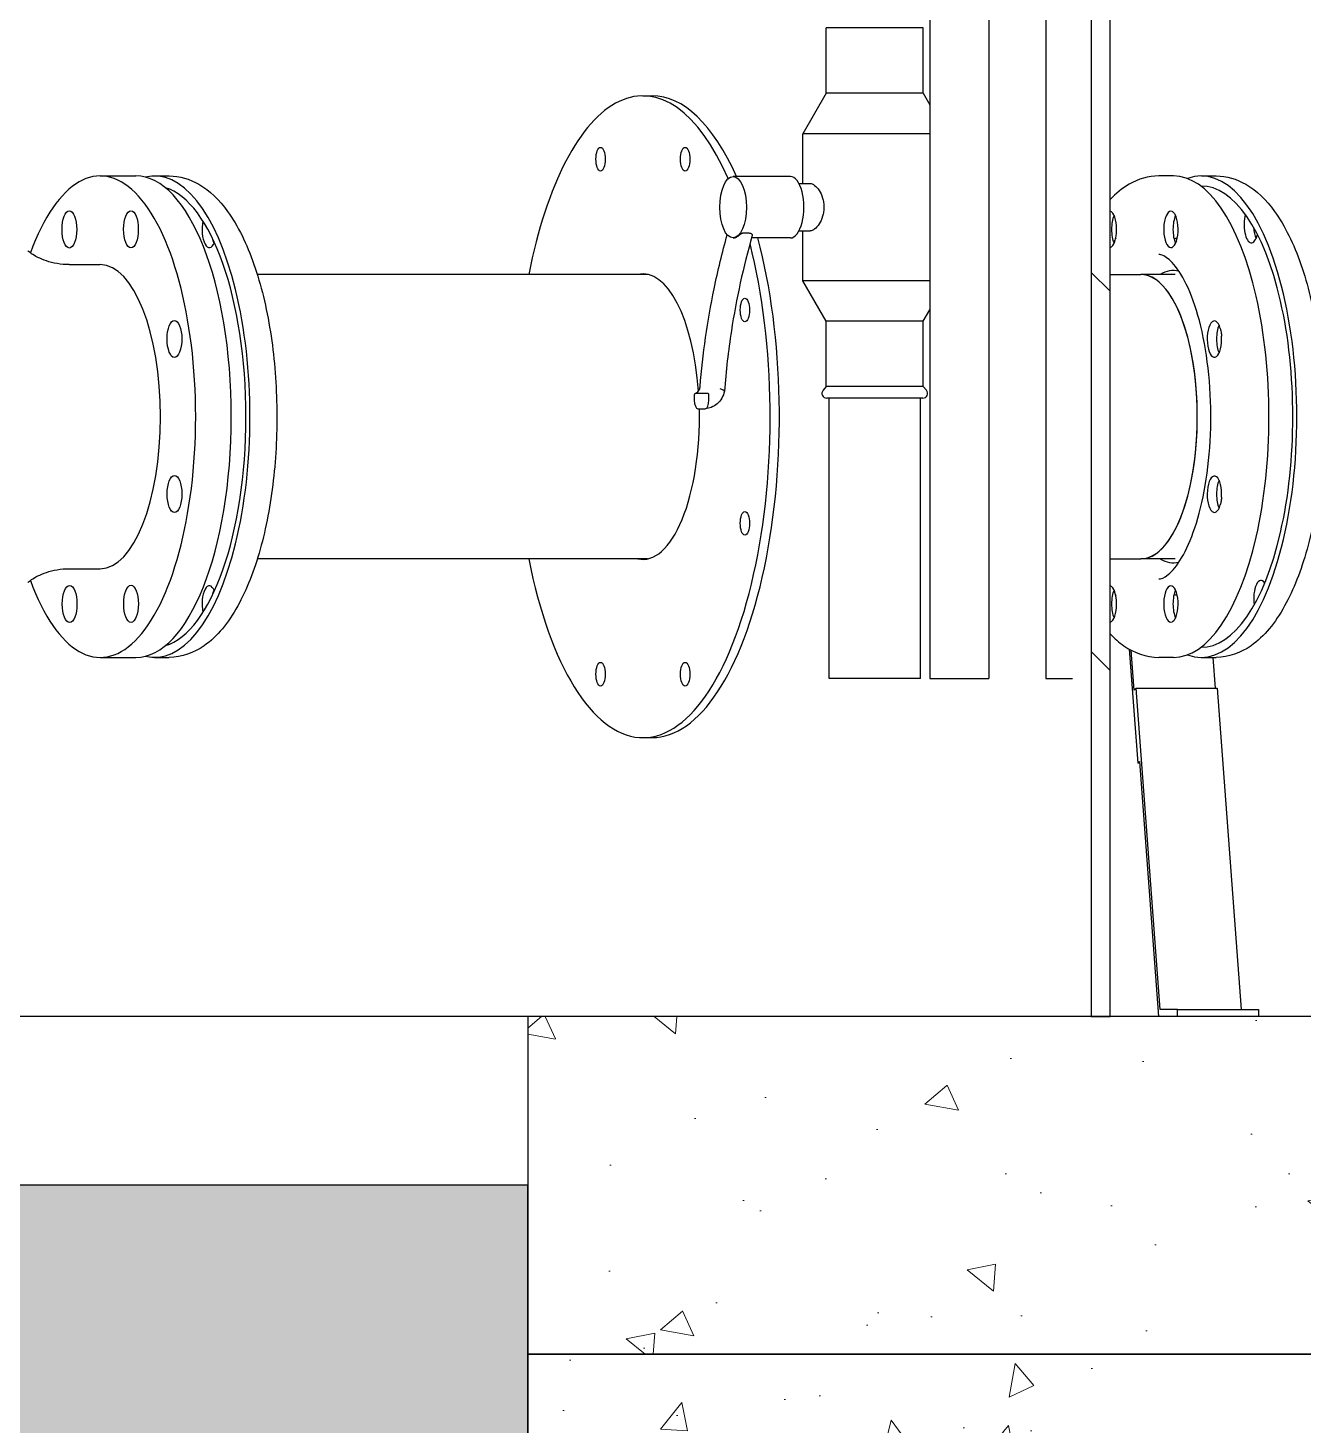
# Model space of a CAD drawing. Header units: millimetres. Extents: x 0 to 157650, y 0 to 89100.
# Drawn here: x 124085 to 126350, y 8704 to 11185 of the extents above; entities that cross this region are included whole.
import ezdxf

# ---------------------------------------------------------------- set-up
doc = ezdxf.new("R2010")
doc.units = ezdxf.units.MM
doc.header["$LTSCALE"] = 150
doc.layers.add('Hatch', color=7, linetype='Continuous', lineweight=18)
doc.layers.add('Visible', color=7, linetype='Continuous', lineweight=25)

msp = doc.modelspace()

# ---------------------------------------------------------------- hatches: boundary and pattern name
at = {"layer": 'Hatch'}
h = msp.add_hatch(dxfattribs=at)
h.set_pattern_fill('ANSI31', color=256, scale=3810, angle=90.0002, style=0)
h.set_pattern_definition([(135.0002, (0, 0), (-336.7584, -336.7608), [])])
h.paths.add_polyline_path([(125974.2, 22335.9), (125974.2, 21430), (125974.2, 21130), (125974.2, 9430), (126007.7, 9430), (126007.7, 22335.9)])
h = msp.add_hatch(dxfattribs=at)
h.set_pattern_fill('AR-CONC', color=256, scale=80.749152, angle=120.0002, style=0)
h.set_pattern_definition([(170.00018, (0, 0), (-245.7093, 526.921), [60.5619, -666.1805]), (115.0002, (0, 0), (-469.9926, -400.7258), [48.4495, -532.9444]), (220.4516, (-20.5, 43.9), (-715.702, 126.1953), [51.4697, -566.1663]), (166.1844, (-139.86, -80.75), (-315.1477, 813.1573), [90.843, -999.271]), (216.6358, (-166.1, -13), (-1058.5757, 260.317), [77.2045, -849.25]), (111.1843, (-139.9, -80.75), (-1058.576, 260.317), [72.674, -799.4166]), (141.00018, (-145.27, 9.37), (40.5542, 579.9778), [60.5619, -666.1805]), (86.0002, (-145.3, 9.37), (-605.3405, -122.6257), [48.4495, -532.9444]), (191.4516, (-141.9, 57.7), (-564.7863, 457.352), [51.4697, -566.1663]), (157.50018, (0, 0), (-237.7045, -125.90172), [0, -526.4845, 0, -541.0193, 0, -534.9631]), (127.50018, (0, 0), (-382.0286, 24.72345), [0, -308.4618, 0, -514.3721, 0, -203.8916]), (87.50018, (90.04, -155.95), (-199.7569, 382.4122), [0, -201.8729, 0, -629.8434, 0, -835.7537]), (77.50018, (130.4, -225.88), (-305.4643, 367.409), [0, -262.4347, 0, -418.2806, 0, -593.5063])])
h.paths.add_polyline_path([(128777, 9430), (128777, 8830), (124973, 8830), (124973, 9130), (124973, 9430), (125974.2, 9430), (126007.7, 9430)])
h = msp.add_hatch(dxfattribs=at)
h.set_pattern_fill('AR-CONC', color=256, scale=80.749152, angle=45, style=0)
h.set_pattern_definition([(95, (0, 0), (445.3736, 373.7128), [60.562, -666.1805]), (40, (0, 0), (-508.7133, 350.264), [48.4495, -532.9444]), (145.45144, (37.1, 31.14), (-63.3398, 723.977), [51.4697, -566.1663]), (91.1842, (-114.2, 114.2), (703.885, 514.8677), [90.843, -999.271]), (141.6356, (-55.5, 157.1), (-22.529, 1089.881), [77.2045, -849.25]), (36.1842, (-114.2, 114.2), (-22.529, 1089.881), [72.674, -799.4166]), (66, (-28.55, 142.75), (570.712, 110.9352), [60.562, -666.1805]), (11, (-28.55, 142.75), (-275.1193, 552.977), [48.4495, -532.9444]), (116.45144, (19, 152), (295.5927, 663.9122), [51.4697, -566.1663]), (82.5, (0, 0), (-183.13357, 197.0197), [0, -526.4845, 0, -541.0193, 0, -534.9631]), (52.5, (0, 0), (-74.9941, 375.41044), [0, -308.4618, 0, -514.3721, 0, -203.8916]), (12.5, (-127.33, -127.33), (317.68184, 291.92495), [0, -201.8729, 0, -629.8434, 0, -835.7537]), (2.5, (-184.43, -184.43), (275.831, 390.1474), [0, -262.4347, 0, -418.2806, 0, -593.5063])])
h.paths.add_polyline_path([(115730.4, 9130), (115730.4, 9280), (115430.4, 9280), (115430.4, 5830), (110030.4, 5830), (110030.4, 9280), (109730.4, 9280), (109730.4, 9130), (100487.7, 9130), (100487.7, 8830), (100487.7, 8530), (109730.4, 8530), (109730.4, 5530), (115730.4, 5530), (115730.4, 8530), (124973, 8530), (124973, 8830), (124973, 9130)])
h = msp.add_hatch(dxfattribs=at)
h.set_pattern_fill('AR-CONC', color=256, scale=80.749152, angle=30, style=0)
h.set_pattern_definition([(80.00002, (0, 0), (526.9217, 245.7079), [60.5619, -666.1805]), (25, (0, 0), (-400.7245, 469.9937), [48.4495, -532.9444]), (130.45147, (43.9, 20.5), (126.1972, 715.7016), [51.4697, -566.1663]), (76.1842, (-80.75, 139.86), (813.158, 315.1455), [90.843, -999.271]), (126.63566, (-13, 166.1), (260.32, 1058.575), [77.2045, -849.25]), (21.1842, (-80.75, 139.9), (260.32, 1058.575), [72.674, -799.4166]), (51.00002, (9.37, 145.27), (579.9777, -40.5558), [60.5619, -666.1805]), (356, (9.37, 145.3), (-122.624, 605.3408), [48.4495, -532.9444]), (101.45147, (57.7, 141.9), (457.3536, 564.785), [51.4697, -566.1663]), (67.50002, (0, 0), (-125.9011, 237.70483), [0, -526.4845, 0, -541.0193, 0, -534.9631]), (37.50002, (0, 0), (24.7245, 382.02855), [0, -308.4618, 0, -514.3721, 0, -203.8916]), (357.50002, (-155.95, -90.04), (382.41275, 199.7559), [0, -201.8729, 0, -629.8434, 0, -835.7537]), (347.50002, (-225.88, -130.4), (367.4098, 305.4633), [0, -262.4347, 0, -418.2806, 0, -593.5063])])
h.paths.add_polyline_path([(128777, 8830), (128777, 8230), (124973, 8230), (124973, 8530), (124973, 8830)])

# ---------------------------------------------------------------- linework, layer by layer
at = {"layer": 'Visible', "color": 9, "true_color": 0xc0c0c0}
for p, q in [((125974.2, 22335.9), (125974.2, 9430)), ((126007.7, 9430), (126007.7, 22335.9)), ((125893.2, 20620), (125893.2, 10030)), ((125687.3, 20281), (125687.3, 10030)), ((125792.3, 20281), (125792.3, 10030)), ((125675.6, 11185.4), (125503.4, 11185.4)), ((125503.4, 11069.3), (125503.4, 11185.4)), ((125675.6, 11069.3), (125675.6, 11185.4)), ((125503.4, 11069.3), (125462, 10997.5)), ((125675.6, 11069.3), (125503.4, 11069.3)), ((125675.6, 11069.3), (125687.3, 11049)), ((125177.6, 11065), (125194.1, 11065)), ((125687.3, 10997.5), (125462, 10997.5)), ((125462, 10909), (125462, 10997.5)), ((124213.7, 10922.5), (124277, 10922.5)), ((124310.1, 10922.5), (124336.2, 10922.5)), ((125439.8, 10921.6), (125337.9, 10921.6)), ((126120.2, 10922.5), (126094, 10922.5)), ((126169.8, 10922.5), (126195.9, 10922.5)), ((125454.9, 10909), (125474.6, 10909)), ((125356.2, 10821.4), (125364.5, 10821.4)), ((125454.9, 10825), (125474.6, 10825)), ((125462, 10736.5), (125462, 10825)), ((125439.8, 10812.4), (125370.7, 10812.4)), ((124158.6, 10765), (124213.7, 10765)), ((125185.9, 10747.5), (124492.7, 10747.5)), ((126007.7, 10747.5), (126062.4, 10747.5)), ((126123, 10747.5), (126062.4, 10747.5)), ((125687.3, 10736.5), (125462, 10736.5)), ((125503.4, 10664.8), (125462, 10736.5)), ((125675.6, 10664.8), (125687.3, 10685)), ((125675.6, 10664.8), (125503.4, 10664.8)), ((125503.4, 10548.7), (125503.4, 10664.8)), ((125675.6, 10548.7), (125675.6, 10664.8)), ((125503.4, 10548.7), (125497.7, 10541.8)), ((125675.6, 10548.7), (125503.4, 10548.7)), ((125675.6, 10548.7), (125681.4, 10541.8)), ((125268.9, 10533.1), (125268.9, 10524.1)), ((125293.6, 10536.1), (125270.2, 10536.1)), ((125294.9, 10524.1), (125294.9, 10533.1)), ((125674.9, 10528), (125504.1, 10528)), ((125508.5, 10030), (125508.5, 10528)), ((125670.5, 10030), (125670.5, 10528)), ((125275.4, 10509.1), (125288.4, 10509.1)), ((124158.6, 10225), (124213.7, 10225)), ((125185.9, 10242.6), (124492.7, 10242.6)), ((126007.7, 10242.6), (126062.4, 10242.6)), ((126123, 10242.6), (126062.4, 10242.6)), ((126041.4, 10082.2), (126056.7, 9879.4)), ((126050.4, 10009.6), (126045.1, 10080.2)), ((124213.7, 10067.5), (124277, 10067.5)), ((124310.1, 10067.5), (124336.2, 10067.5)), ((126120.2, 10067.5), (126094, 10067.5)), ((126169.8, 10067.5), (126195.9, 10067.5)), ((126190, 10067.5), (126194.1, 10012.7)), ((125670.5, 10030), (125508.5, 10030)), ((125687.3, 10030), (125792.3, 10030)), ((125893.2, 10030), (125940.9, 10030)), ((126053.6, 10012.7), (126050.4, 10009.6)), ((126096.4, 9442), (126053.6, 10012.7)), ((126053.6, 10012.7), (126197.6, 10012.7)), ((126197.6, 10012.7), (126240.4, 9442)), ((125177.6, 9925), (125194.1, 9925)), ((126056.7, 9879.4), (126059.9, 9882.5)), ((126060.1, 9879.4), (126056.7, 9879.4)), ((126059.9, 9882.5), (126093.8, 9430)), ((124973, 9430), (121355.4, 9430)), ((128777, 9430), (124973, 9430)), ((124973, 9430), (124973, 8830)), ((125974.2, 9430), (126007.7, 9430)), ((126127.4, 9442), (126096.4, 9442)), ((126127.4, 9430), (126127.4, 9442)), ((126127.4, 9442), (126271.4, 9442)), ((126271.4, 9442), (126271.4, 9430)), ((124973, 9130), (115730.4, 9130)), ((124973, 8530), (124973, 9130)), ((124973, 8830), (128777, 8830)), ((128777, 8830), (124973, 8830)), ((124973, 8830), (124973, 8230))]:
    msp.add_line(p, q, dxfattribs=at)
for centre, start, end in [((125504.1, 10536.4), 140, 270), ((125674.9, 10536.4), 270, 40)]:
    msp.add_arc(centre, 8.4, start, end, dxfattribs=at)
for centre, major_axis, ratio, start_param, end_param in [((125177.6, 10495), (0, 570), 0.39652, 5.548054, 7.395157), ((125194.1, 10495), (0, 570), 0.39652, 5.558067, 6.283185), ((124213.7, 10495), (0, 427.5), 0.39652, 2.319591, 7.105187), ((125119, 10952.3), (0, -21), 0.39652, 4.587658, 4.83712), ((125269.2, 10952.3), (0, -21), 0.39652, 4.587658, 4.83712), ((126169.8, 10495), (0, 427.5), 0.39652, 2.994843, 6.429935), ((124277, 10495), (0, 427.5), 0.39652, 3.141593, 6.283185), ((124310.1, 10495), (0, 427.5), 0.39652, 3.043955, 6.380823), ((125439.8, 10867), (0, -54.6), 0.433714, 0, 3.141593), ((126120.2, 10495), (0, -427.5), 0.39652, 0, 3.141593), ((124310.1, 10495), (0, 409.5), 0.39652, 3.260818, 6.16396), ((126169.8, 10495), (0, 409.5), 0.39652, 3.136082, 6.288696), ((126006.4, 10827.6), (0, 32.3), 0.39652, 3.243523, 6.181255), ((126022.9, 10827.6), (0, -32.3), 0.39652, 3.844062, 5.580716), ((126115.6, 10827.6), (0, -32.3), 0.39652, 2.974382, 8.806591), ((126132.1, 10827.6), (0, -32.3), 0.39652, 3.844062, 5.580716), ((126258.4, 10835.8), (0, -32.2), 0.39652, 4.112951, 7.292111), ((124407.4, 10827.6), (0, -32.3), 0.39652, 4.234979, 7.059967), ((126275, 10835.8), (0, -32.2), 0.39652, 4.845667, 5.580716), ((124423.9, 10827.6), (0, -32.3), 0.39652, 5.198494, 5.580716), ((125177.6, 10495), (0, -570), 0.39652, 5.171214, 8.423808), ((125194.1, 10495), (0, -570), 0.39652, 0, 2.161375), ((126120.2, 10495), (0, -409.5), 0.39652, 3.825027, 3.855153), ((126136.7, 10495), (0, 318), 0.39652, 0.078704, 0.122869), ((124213.7, 10495), (0, 270), 0.39652, 3.141593, 6.283185), ((125177.6, 10495), (0, 253.5), 0.39652, 4.892785, 6.374233), ((125194.1, 10495), (0, 253.5), 0.39652, 0.08229, 0.091048), ((125185.9, 10495), (0, 252.5), 0.39652, 6.273958, 6.283185), ((126062.4, 10495), (0, 252.5), 0.39652, 3.141593, 6.283185), ((126062.4, 10495), (0, -252.5), 0.39652, 0, 3.141593), ((126120.2, 10495), (0, 259.5), 0.39652, 6.189254, 6.516816), ((125375.5, 10684.4), (0, -21), 0.39652, 4.587658, 4.83712), ((126192.9, 10632.8), (0, -32.3), 0.39652, 2.188984, 8.021193), ((126209.4, 10632.8), (0, -32.3), 0.39652, 3.844062, 5.580716), ((125270.2, 10533.1), (0, 3), 0.433714, 0, 1.570796), ((125275.4, 10524.1), (0, -15), 0.433714, 4.712389, 6.283185), ((125288.4, 10524.1), (0, -15), 0.433714, 0, 1.570796), ((125293.6, 10533.1), (0, 3), 0.433714, 4.712389, 6.283185), ((125308.1, 10544.4), (14.4, -4.2), 0.133371, 0.009433, 1.141293), ((125177.6, 10495), (0, -253.5), 0.39652, 6.192137, 7.909632), ((126192.9, 10357.3), (0, -32.3), 0.39652, 1.403585, 7.235794), ((126209.4, 10357.3), (0, -32.3), 0.39652, 3.844062, 5.580716), ((125375.5, 10305.6), (0, -21), 0.39652, 4.587658, 4.83712), ((125194.1, 10495), (0, -253.5), 0.39652, 6.192137, 6.200896), ((125185.9, 10495), (0, -252.5), 0.39652, 0, 0.009227), ((126120.2, 10495), (0, -259.5), 0.39652, 6.049555, 6.377117), ((124407.4, 10162.4), (0, 32.3), 0.39652, 5.506403, 8.331391), ((126115.6, 10162.4), (0, -32.3), 0.39652, 0.618187, 6.450396), ((126275.5, 10172), (0, 32.2), 0.39652, 5.733378, 8.213319), ((124423.9, 10162.4), (0, -32.3), 0.39652, 3.844062, 4.226284), ((126006.4, 10162.4), (0, 32.3), 0.39652, 3.243523, 6.181255), ((126022.9, 10162.4), (0, -32.3), 0.39652, 3.844062, 5.580716), ((126120.2, 10495), (0, -409.5), 0.39652, 5.569625, 5.599751), ((126132.1, 10162.4), (0, -32.3), 0.39652, 3.844062, 5.580716), ((126136.7, 10495), (0, -318), 0.39652, 6.160317, 6.204481), ((125119, 10037.7), (0, -21), 0.39652, 4.587658, 4.83712), ((125269.2, 10037.7), (0, -21), 0.39652, 4.587658, 4.83712)]:
    msp.add_ellipse(centre, major_axis=major_axis, ratio=ratio, start_param=start_param, end_param=end_param, dxfattribs=at)
for centre, major_axis, ratio in [((125102.5, 10952.3), (0, -21), 0.39652), ((125252.7, 10952.3), (0, -21), 0.39652), ((125337.9, 10867), (0, 54.6), 0.433714), ((124158.9, 10827.5), (0, -33), 0.39652), ((124268.2, 10827.8), (0, -33), 0.39652), ((125358.9, 10684.4), (0, -21), 0.39652), ((124345.5, 10633.1), (0, -33), 0.39652), ((124345.6, 10357.6), (0, 33), 0.39652), ((125358.9, 10305.6), (0, 21), 0.39652), ((124159.2, 10162.3), (0, 33), 0.39652), ((124268.4, 10162.6), (0, 33), 0.39652), ((125102.5, 10037.7), (0, 21), 0.39652), ((125252.7, 10037.7), (0, 21), 0.39652)]:
    msp.add_ellipse(centre, major_axis=major_axis, ratio=ratio, dxfattribs=at)
for points, knots in [([(124336.2, 10922.5), (124354.7, 10922.5), (124372.8, 10917.1), (124408.5, 10896.5), (124425.2, 10879.9), (124458.5, 10833.8), (124474, 10802), (124499.3, 10729.5), (124509.1, 10689), (124522.6, 10603.8), (124526.4, 10559.2), (124528.1, 10469.7), (124526, 10424.8), (124516.1, 10338.7), (124508.3, 10297.4), (124487.2, 10221.7), (124473.8, 10187.6), (124441.3, 10129), (124421.9, 10104.7), (124379.9, 10075.4), (124358.3, 10067.5), (124336.2, 10067.5)], [4.712389, 4.712389, 4.712389, 4.712389, 4.93702, 4.93702, 5.213515, 5.213515, 5.561826, 5.561826, 5.903239, 5.903239, 6.235715, 6.235715, 6.565503, 6.565503, 6.896705, 6.896705, 7.234437, 7.234437, 7.584312, 7.584312, 7.853982, 7.853982, 7.853982, 7.853982]), ([(126094, 10922.5), (126075.6, 10922.5), (126057.5, 10917.1), (126029.1, 10900.8), (126017.9, 10891.5), (126007.7, 10880.6)], [6.2831853, 6.2831853, 6.2831853, 6.2831853, 6.5078159, 6.5078159, 6.6812898, 6.6812898, 6.6812898, 6.6812898]), ([(126195.9, 10922.5), (126214.4, 10922.5), (126232.5, 10917.1), (126268.2, 10896.5), (126284.9, 10879.9), (126318.2, 10833.8), (126333.7, 10802), (126359, 10729.5), (126368.8, 10689), (126382.3, 10603.8), (126386.1, 10559.2), (126387.8, 10469.7), (126385.7, 10424.8), (126375.8, 10338.7), (126368, 10297.4), (126346.9, 10221.7), (126333.5, 10187.6), (126301, 10129), (126281.6, 10104.7), (126239.6, 10075.4), (126218, 10067.5), (126195.9, 10067.5)], [0.064761, 0.064761, 0.064761, 0.064761, 0.289392, 0.289392, 0.565888, 0.565888, 0.914198, 0.914198, 1.255611, 1.255611, 1.588087, 1.588087, 1.917875, 1.917875, 2.249077, 2.249077, 2.586809, 2.586809, 2.936684, 2.936684, 3.206354, 3.206354, 3.206354, 3.206354]), ([(125474.6, 10909), (125475.8, 10909), (125477.1, 10908.8), (125479.7, 10907.7), (125481.1, 10906.9), (125485.4, 10903.6), (125488.3, 10900.4), (125493.1, 10893), (125495.3, 10888.3), (125497.7, 10880.6), (125498.3, 10877.9), (125499.1, 10872.4), (125499.3, 10869.7), (125499.3, 10864.4), (125499.1, 10861.6), (125498.3, 10856.2), (125497.7, 10853.5), (125495.3, 10845.7), (125493.1, 10841), (125488.3, 10833.6), (125485.4, 10830.4), (125481.1, 10827.2), (125479.7, 10826.3), (125477.1, 10825.3), (125475.8, 10825), (125474.6, 10825)], [2.126722, 2.126722, 2.126722, 2.126722, 2.392504, 2.392504, 2.658285, 2.658285, 3.189849, 3.189849, 3.721647, 3.721647, 3.987546, 3.987546, 4.253444, 4.253444, 4.519343, 4.519343, 4.785242, 4.785242, 5.31704, 5.31704, 5.848603, 5.848603, 6.114385, 6.114385, 6.380167, 6.380167, 6.380167, 6.380167]), ([(126117.7, 10859.4), (126118.1, 10859.3), (126118.5, 10859.1), (126119.9, 10858.1), (126120.9, 10857.1), (126122.3, 10855.2), (126122.7, 10854.5), (126123, 10853.9)], [-2.1952792, -2.1952792, -2.1952792, -2.1952792, -2.0993492, -2.0993492, -1.8229843, -1.8229843, -1.7097702, -1.7097702, -1.7097702, -1.7097702]), ([(125279.3, 10548), (125284, 10606.5), (125292.3, 10664.8), (125310.8, 10754.4), (125318.6, 10786.4), (125327.4, 10818)], [0.000009, 0.000009, 0.000009, 0.000009, 5.875943, 5.875943, 9.187072, 9.187072, 9.187072, 9.187072]), ([(125337.9, 10812.4), (125339.4, 10812.4), (125341, 10812.7), (125344.4, 10814.1), (125346.2, 10815.1), (125349.2, 10817.4), (125350.4, 10818.4), (125351.6, 10819.6)], [5.655937, 5.655937, 5.655937, 5.655937, 5.997505, 5.997505, 6.339073, 6.339073, 6.5599731, 6.5599731, 6.5599731, 6.5599731]), ([(125351.6, 10819.6), (125351.8, 10819.8), (125352.2, 10820.1), (125353.1, 10820.6), (125353.6, 10820.8), (125354.5, 10821.1), (125354.8, 10821.2), (125355.5, 10821.4), (125355.9, 10821.4), (125356.2, 10821.4)], [0, 0, 0, 0, 0.0524811, 0.0524811, 0.110641, 0.110641, 0.1477532, 0.1477532, 0.1823748, 0.1823748, 0.1823748, 0.1823748]), ([(125364.5, 10821.4), (125365.4, 10821.4), (125366.4, 10821.3), (125368.4, 10821), (125369.4, 10820.6), (125371, 10819.6), (125371.5, 10819), (125372, 10817.8), (125372, 10817.3), (125371.9, 10816.8)], [0, 0, 0, 0, 0.108356, 0.108356, 0.264365, 0.264365, 0.4304934, 0.4304934, 0.5669139, 0.5669139, 0.5669139, 0.5669139]), ([(125371.9, 10816.8), (125356.1, 10761.4), (125343.6, 10704.6), (125329.3, 10611.9), (125325.2, 10576.1), (125322.5, 10540.3)], [0, 0, 0, 0, 5.813387, 5.813387, 9.411387, 9.411387, 9.411387, 9.411387]), ([(124158.6, 10765), (124151.3, 10765), (124144, 10765.6), (124130.3, 10767.9), (124123.8, 10769.6), (124112.2, 10773.5), (124107.1, 10775.7), (124098.3, 10780.2), (124094.7, 10782.4), (124089, 10786.3), (124086.8, 10788.1), (124085.2, 10789.5)], [4.7133927, 4.7133927, 4.7133927, 4.7133927, 4.7797308, 4.7797308, 4.8460689, 4.8460689, 4.9124071, 4.9124071, 4.9787452, 4.9787452, 5.0450833, 5.0450833, 5.0450833, 5.0450833]), ([(126094, 10207), (126098, 10207), (126103, 10208.2), (126117.9, 10220.5), (126126.4, 10230.4), (126143, 10258.4), (126151, 10276.5), (126165.5, 10319.7), (126171.8, 10345.3), (126181.4, 10401.5), (126184.6, 10432.1), (126187.1, 10494.9), (126186.5, 10527.1), (126181.4, 10589.1), (126176.9, 10618.9), (126164.9, 10672.7), (126157.4, 10696.7), (126141, 10735.7), (126132.1, 10751.1), (126115.7, 10772.1), (126108.3, 10777.9), (126099.1, 10782.5), (126096.5, 10783), (126094, 10783)], [3.141593, 3.141593, 3.141593, 3.141593, 3.455752, 3.455752, 3.733421, 3.733421, 4.01137, 4.01137, 4.305867, 4.305867, 4.60998, 4.60998, 4.917748, 4.917748, 5.224815, 5.224815, 5.526328, 5.526328, 5.814886, 5.814886, 6.085966, 6.085966, 6.283185, 6.283185, 6.283185, 6.283185]), ([(126203.3, 10651.5), (126203.5, 10650.7), (126203.7, 10649.9), (126204.5, 10646.7), (126204.9, 10644.1), (126205.3, 10640.4), (126205.4, 10639.3), (126205.5, 10638.2)], [-2.1952792, -2.1952792, -2.1952792, -2.1952792, -2.0993492, -2.0993492, -1.8229843, -1.8229843, -1.7097702, -1.7097702, -1.7097702, -1.7097702]), ([(125270, 10536.1), (125271.3, 10536.4), (125272.6, 10537), (125274.8, 10538.6), (125275.8, 10539.6), (125277.4, 10541.8), (125278.1, 10543.1), (125278.9, 10545.6), (125279.2, 10546.8), (125279.3, 10548)], [0, 0, 0, 0, 0.154554, 0.154554, 0.3039175, 0.3039175, 0.4486319, 0.4486319, 0.5702315, 0.5702315, 0.5702315, 0.5702315]), ([(125322.5, 10540.2), (125321.6, 10535.9), (125319.9, 10531.7), (125315.6, 10524.2), (125312.8, 10520.8), (125306.5, 10515.3), (125302.8, 10513.1), (125295.7, 10510.3), (125292.2, 10509.4), (125288.6, 10509.1)], [0, 0, 0, 0, 0.443119, 0.443119, 0.876142, 0.876142, 1.302081, 1.302081, 1.67043, 1.67043, 1.67043, 1.67043]), ([(126205.5, 10351.9), (126205.4, 10350.9), (126205.3, 10350), (126205, 10346.4), (126204.6, 10343.8), (126203.8, 10340.4), (126203.5, 10339.5), (126203.3, 10338.6)], [-2.1952792, -2.1952792, -2.1952792, -2.1952792, -2.0993492, -2.0993492, -1.8229843, -1.8229843, -1.7097702, -1.7097702, -1.7097702, -1.7097702]), ([(124085.2, 10200.6), (124086.8, 10201.9), (124089, 10203.7), (124094.7, 10207.6), (124098.3, 10209.9), (124107.1, 10214.3), (124112.2, 10216.5), (124123.8, 10220.4), (124130.3, 10222.1), (124144, 10224.4), (124151.3, 10225), (124158.6, 10225)], [1.2401094, 1.2401094, 1.2401094, 1.2401094, 1.3064475, 1.3064475, 1.3727856, 1.3727856, 1.4391238, 1.4391238, 1.5054619, 1.5054619, 1.5718, 1.5718, 1.5718, 1.5718]), ([(126123, 10136.1), (126122.7, 10135.6), (126122.4, 10135.1), (126121.1, 10133.2), (126120.1, 10132.1), (126118.6, 10131.1), (126118.2, 10130.8), (126117.7, 10130.6)], [-2.1952792, -2.1952792, -2.1952792, -2.1952792, -2.0993492, -2.0993492, -1.8229843, -1.8229843, -1.7097702, -1.7097702, -1.7097702, -1.7097702]), ([(126007.7, 10109.4), (126015.3, 10101.4), (126023.4, 10094.2), (126050.4, 10075.4), (126071.9, 10067.5), (126094, 10067.5)], [9.0266735, 9.0266735, 9.0266735, 9.0266735, 9.1551084, 9.1551084, 9.424778, 9.424778, 9.424778, 9.424778])]:
    msp.add_open_spline(points, degree=3, knots=knots, dxfattribs=at)

doc.saveas('drawing.dxf')
